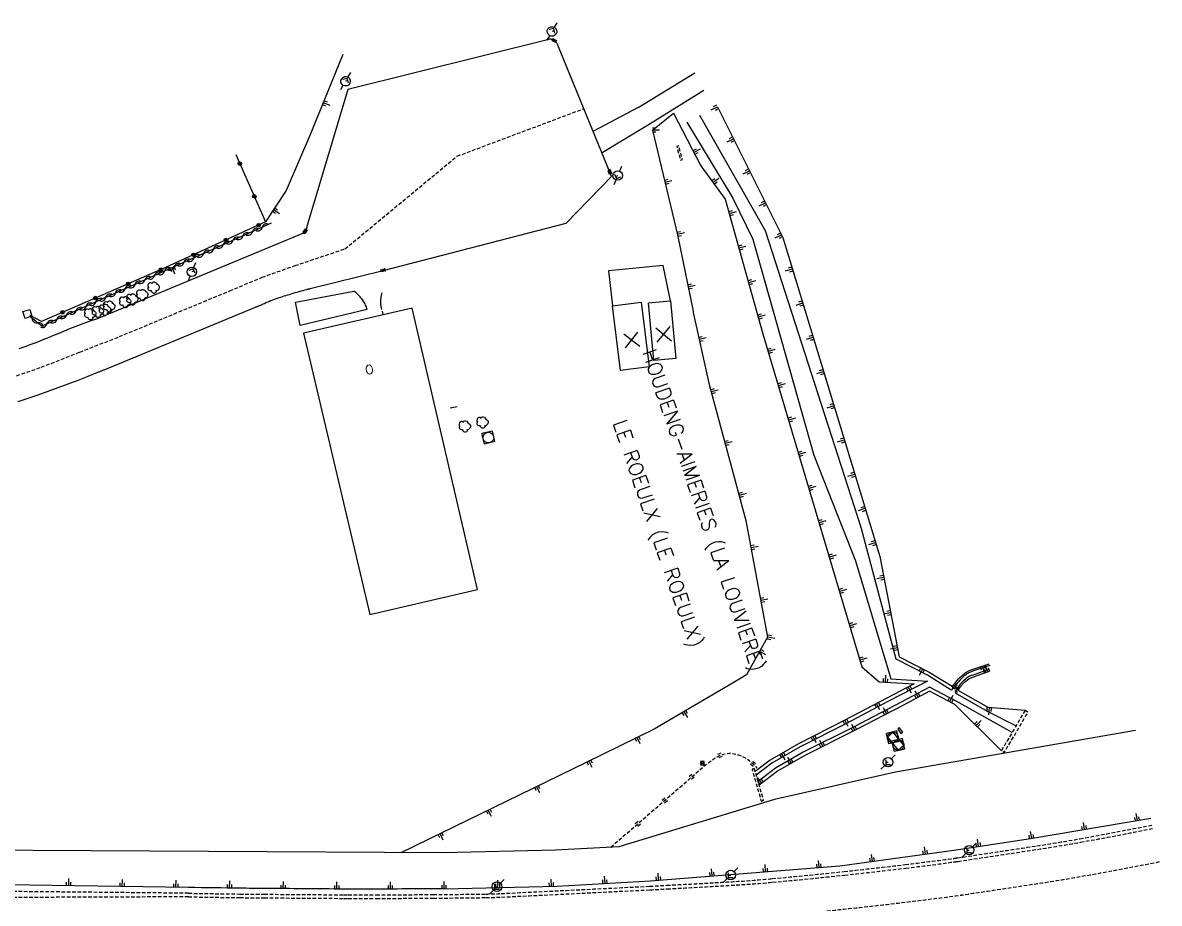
# Model space of a CAD drawing. Header units: millimetres. Extents: x 132999 to 134001, y 131000 to 132000.
# Drawn here: x 133118.4 to 133277.2, y 131861.1 to 131984.2 of the extents above; entities that cross this region are included whole.
import ezdxf
from ezdxf.enums import TextEntityAlignment as Align

# ---------------------------------------------------------------- set-up
doc = ezdxf.new("R2010")
doc.units = ezdxf.units.MM
doc.linetypes.add('DASHED', pattern=[0.75, 0.5, -0.25])
doc.layers.get('0').update_dxf_attribs({"linetype": 'CONTINUOUS'})
for name, color, linetype in [('W0001', 6, 'DASHED'), ('W0008', 7, 'CONTINUOUS'), ('W0100', 7, 'CONTINUOUS'), ('W0112', 1, 'DASHED'), ('W0211', 2, 'CONTINUOUS'), ('W0220', 5, 'DASHED'), ('W0300', 7, 'CONTINUOUS'), ('W0310', 3, 'CONTINUOUS'), ('W0322', 7, 'CONTINUOUS'), ('W0330', 7, 'CONTINUOUS'), ('W0400', 7, 'CONTINUOUS'), ('W0420', 7, 'CONTINUOUS'), ('W0471', 7, 'CONTINUOUS'), ('W0980', 7, 'CONTINUOUS'), ('W0991', 7, 'CONTINUOUS')]:
    doc.layers.add(name, color=color, linetype=linetype)
doc.styles.get("Standard").update_dxf_attribs({"font": 'romans.shx', "width": 0.85})

# ---------------------------------------------------------------- blocks, each defined once
blk = doc.blocks.new('T471')
for p, q in [((-0.333334, 0.333334), (-0.333334, -0.333334)), ((-0.333334, 0), (0, 0)), ((0.500001, 0.500001), (1.000002, 1.000002)), ((-0.500001, -0.500001), (-1.000002, -1.000002)), ((-0.333334, -0.333334), (0.333334, -0.333334))]:
    blk.add_line(p, q)
blk.add_ellipse((0, 0), major_axis=(0.471405, 0.471405), ratio=1, start_param=5.4977871438, end_param=11.780972451)
blk = doc.blocks.new('T400')
for p, q in [((-0.15, 0.3), (0.15, 0.3)), ((-0.15, -0.25), (-0.15, 0.3)), ((-0.15, 0.15), (0.15, 0.15)), ((-0.15, 0), (0.15, 0)), ((0.15, 0.3), (0.15, -0.25)), ((-0.15, -0.15), (0.15, -0.15)), ((-0.15, -0.25), (-0.15, -0.3)), ((-0.15, -0.3), (0.15, -0.3)), ((0.15, -0.3), (0.15, -0.25))]:
    blk.add_line(p, q)
blk = doc.blocks.new('t211o')
at = {"color": 0, "linetype": 'Continuous'}
for p, q in [((-0.29, 0.5), (-0.29, 0)), ((0, 1), (0, 0)), ((0.29, 0.5), (0.29, 0))]:
    blk.add_line(p, q, dxfattribs=at)
blk = doc.blocks.new('T300')
for p, q in [((-0.8, 0.51), (-0.86, 0.34)), ((-0.86, 0.34), (-0.86, 0.17)), ((-0.86, 0.17), (-0.74, 0.06)), ((-0.69, 0.63), (-0.8, 0.51)), ((-0.8, -0.06), (-0.74, 0.06)), ((-0.74, 0.06), (-0.69, 0.11)), ((-0.57, 0.69), (-0.69, 0.63)), ((-0.46, 0.69), (-0.57, 0.69)), ((-0.29, 0.63), (-0.46, 0.69)), ((-0.29, 0.63), (-0.17, 0.74)), ((-0.23, 0.57), (-0.29, 0.63)), ((-0.17, 0.74), (-0.06, 0.8)), ((-0.06, 0.8), (0.06, 0.8)), ((0.06, 0.8), (0.23, 0.74)), ((0.23, 0.74), (0.34, 0.63)), ((0.34, 0.63), (0.4, 0.51)), ((0.46, 0.46), (0.34, 0.46)), ((0.4, 0.51), (0.4, 0.46)), ((0.57, 0.4), (0.46, 0.46)), ((0.57, 0.4), (0.69, 0.29)), ((0.69, 0.29), (0.74, 0.17)), ((0.74, 0.06), (0.69, -0.17)), ((0.74, 0.17), (0.74, 0.06)), ((-0.8, -0.17), (-0.8, -0.06)), ((-0.8, -0.23), (-0.8, -0.17)), ((-0.74, -0.34), (-0.8, -0.23)), ((-0.69, -0.4), (-0.74, -0.34)), ((-0.51, -0.46), (-0.69, -0.4)), ((-0.4, -0.46), (-0.51, -0.46)), ((-0.4, -0.46), (-0.34, -0.46)), ((-0.34, -0.46), (-0.34, -0.4)), ((-0.34, -0.51), (-0.34, -0.46)), ((-0.29, -0.63), (-0.34, -0.51)), ((-0.17, -0.74), (-0.29, -0.63)), ((-0.06, -0.8), (-0.17, -0.74)), ((0.06, -0.8), (-0.06, -0.8)), ((0.17, -0.74), (0.06, -0.8)), ((0.23, -0.69), (0.17, -0.74)), ((0.29, -0.46), (0.23, -0.46)), ((0.29, -0.63), (0.23, -0.69)), ((0.46, -0.4), (0.29, -0.46)), ((0.34, -0.51), (0.29, -0.63)), ((0.34, -0.51), (0.34, -0.46)), ((0.57, -0.34), (0.46, -0.4)), ((0.63, -0.29), (0.57, -0.34)), ((0.69, -0.17), (0.63, -0.29))]:
    blk.add_line(p, q)
blk = doc.blocks.new('t112o')
at = {"color": 0, "linetype": 'Continuous'}
for p, q in [((-0.5, 0.5), (0.5, 0.5)), ((-0.5, -0.5), (-0.5, 0.5)), ((0.5, 0.5), (0.5, -0.5)), ((0.5, -0.5), (-0.5, -0.5))]:
    blk.add_line(p, q, dxfattribs=at)
blk = doc.blocks.new('t310o')
at = {"color": 0, "linetype": 'Continuous'}
for centre, start, end in [((-0.5, 0.38), 216.8699, 323.1304), ((0.5, -0.37), 36.8699, 143.1303)]:
    blk.add_arc(centre, 0.625, start, end, dxfattribs=at)
blk = doc.blocks.new('t322o')
at = {"color": 0, "linetype": 'Continuous'}
for radius in [0.25, 0.15]:
    blk.add_circle((0, 0), radius, dxfattribs=at)
blk = doc.blocks.new('t220o')
at = {"color": 0, "linetype": 'Continuous'}
for p, q in [((-0.25, 0.25), (0.25, 0.25)), ((-0.25, -0.25), (0.25, -0.25))]:
    blk.add_line(p, q, dxfattribs=at)
blk = doc.blocks.new('t991o')
at = {"color": 0, "linetype": 'Continuous'}
for p, q in [((-1, 1), (1, -1)), ((-1, -1), (1, 1))]:
    blk.add_line(p, q, dxfattribs=at)
blk = doc.blocks.new('T420')
for p, q in [((0.75, 0.75), (-0.75, 0.75)), ((-0.75, 0.75), (-0.75, -0.75)), ((0.75, 0.75), (0.75, -0.75)), ((0.75, -0.75), (-0.75, -0.75))]:
    blk.add_line(p, q)
blk.add_ellipse((0, 0), major_axis=(-0.53, 0.53), ratio=1, start_param=3.926991, end_param=10.210176)
blk = doc.blocks.new('t330o')
at = {"color": 0, "linetype": 'Continuous'}
for p, q in [((0.25, -0.25), (-0.25, 0.25)), ((-0.25, -0.25), (0.25, 0.25)), ((-0.25, 0.25), (-0.25, -0.25)), ((0.25, 0.25), (-0.25, 0.25)), ((0.25, -0.25), (0.25, 0.25)), ((-0.25, -0.25), (0.25, -0.25)), ((-0.25, -0.25), (-0.25, -0.25))]:
    blk.add_line(p, q, dxfattribs=at)

msp = doc.modelspace()

# ---------------------------------------------------------------- linework, layer by layer
at = {"layer": 'W0001'}
msp.add_lwpolyline([(133000, 131919.3), (133040.88, 131922.64), (133066.24, 131924.67), (133074.24, 131925.38), (133079.27, 131925.94), (133091.99, 131928.02), (133104.2, 131930.77), (133109.69, 131932.38), (133116.81, 131934.59), (133120.97, 131936.02), (133126.36, 131938.13), (133131.88, 131940.3), (133147.31, 131946.7), (133151.83, 131948.59), (133156.44, 131950.24), (133163.42, 131952.56), (133179.08, 131965.52), (133196.81, 131972.17)], dxfattribs=at)
at = {"layer": 'W0001', "flags": 128}
msp.add_lwpolyline([(133277.25, 131866.86, -0.004342), (133267.09, 131864.93, -0.007309), (133260.94, 131863.91, -0.000156), (133249.83, 131862.23, -0.003304), (133249.24, 131862.15, -0.004118), (133242.38, 131861.27, -0.003283), (133233.78, 131860.29, -0.003807), (133223.63, 131859.28, -0.00756), (133218.4, 131858.88, -0.001156), (133215.42, 131858.71, -0.000511), (133208.71, 131858.34, -0.001198), (133206.27, 131858.21, -0.00014), (133185.52, 131857.19, -0.00838), (133183.19, 131857.11, -0.002476), (133175.81, 131857.04, -0.000569), (133167.84, 131856.99, -0.002649), (133163.84, 131856.99, -0.000342), (133163.23, 131857, -0.000019), (133152.11, 131857.08, -0.00144), (133148.66, 131857.11, -0.000694), (133141.47, 131857.22), (133062.65, 131857.03)], format="xyb", dxfattribs=at)
at = {"layer": 'W0008'}
for points in [[(133117.72, 131931.22), (133119.13, 131931.69), (133120.53, 131932.17), (133121.94, 131932.67), (133123.35, 131933.17), (133124.74, 131933.69), (133126.13, 131934.22), (133127.52, 131934.77), (133128.89, 131935.31), (133128.89, 131935.31), (133128.97, 131935.36), (133129.06, 131935.39), (133129.16, 131935.42), (133129.24, 131935.47), (133129.33, 131935.5), (133129.41, 131935.53), (133129.5, 131935.56), (133129.58, 131935.61), (133129.67, 131935.64), (133129.75, 131935.67), (133150.89, 131944.41), (133150.94, 131944.42), (133150.97, 131944.44), (133151.02, 131944.45), (133151.06, 131944.47), (133151.1, 131944.49), (133151.14, 131944.5), (133151.17, 131944.52), (133151.22, 131944.55), (133151.27, 131944.56), (133151.3, 131944.58), (133151.3, 131944.58), (133151.47, 131944.64), (133151.64, 131944.72), (133151.81, 131944.8), (133151.99, 131944.88), (133152.16, 131944.95), (133152.33, 131945.03), (133152.5, 131945.11), (133152.67, 131945.17), (133152.85, 131945.25), (133153.03, 131945.33), (133153.25, 131945.41), (133153.49, 131945.5), (133153.72, 131945.58), (133153.97, 131945.67), (133154.2, 131945.75), (133154.44, 131945.83), (133154.67, 131945.91), (133154.91, 131945.99), (133155.16, 131946.05), (133155.39, 131946.13), (133155.39, 131946.13), (133155.66, 131946.2), (133155.92, 131946.3), (133156.2, 131946.38), (133156.47, 131946.45), (133156.74, 131946.53), (133157.02, 131946.61), (133157.28, 131946.69), (133157.56, 131946.77), (133157.83, 131946.84), (133158.1, 131946.91), (133158.1, 131946.91), (133158.14, 131946.92), (133158.19, 131946.94), (133158.24, 131946.94), (133158.28, 131946.95), (133158.33, 131946.97), (133158.36, 131946.97), (133158.41, 131946.99), (133158.45, 131947), (133158.5, 131947), (133158.55, 131947.02), (133168.77, 131949.56), (133194.36, 131956.17), (133200.67, 131962.7), (133200.44, 131963.31), (133193.19, 131981.05), (133193.19, 131981.05), (133193.19, 131981.05), (133193.19, 131981.05), (133193.19, 131981.05), (133193.19, 131981.05), (133193.19, 131981.05), (133193.19, 131981.05), (133193.19, 131981.05), (133193.19, 131981.05), (133193.19, 131981.05), (133193.17, 131981.13), (133193.13, 131981.2), (133193.1, 131981.28), (133193.05, 131981.34), (133192.99, 131981.41), (133192.94, 131981.47), (133192.88, 131981.53), (133192.81, 131981.58), (133192.74, 131981.64), (133192.66, 131981.69), (133192.6, 131981.74), (133192.53, 131981.77), (133192.45, 131981.8), (133192.38, 131981.83), (133192.3, 131981.86), (133192.24, 131981.88), (133192.16, 131981.89), (133192.08, 131981.89), (133192.02, 131981.88), (133191.94, 131981.86), (133191.94, 131981.86), (133191.94, 131981.86), (133191.94, 131981.86), (133191.94, 131981.86), (133191.94, 131981.86), (133191.94, 131981.86), (133191.94, 131981.86), (133191.94, 131981.86), (133191.94, 131981.86), (133191.94, 131981.86), (133191.94, 131981.86), (133163.8, 131974.84), (133158.11, 131955.69)], [(133204.42, 131972.33), (133198.14, 131969.02)], [(133199.35, 131966.02), (133205.7, 131969.88)], [(133158.11, 131955.69), (133158.11, 131955.67), (133158.1, 131955.66), (133158.1, 131955.64), (133158.1, 131955.63), (133158.1, 131955.61), (133158.08, 131955.59), (133158.08, 131955.58), (133158.08, 131955.56), (133158.06, 131955.56), (133158.06, 131955.55), (133158.05, 131955.5), (133158.03, 131955.45), (133158.02, 131955.41), (133158, 131955.36), (133157.99, 131955.31), (133157.95, 131955.27), (133157.94, 131955.22), (133157.91, 131955.17), (133157.89, 131955.13), (133157.86, 131955.08), (133157.85, 131955.05), (133157.83, 131955.02), (133157.8, 131954.97), (133157.78, 131954.94), (133157.75, 131954.91), (133157.72, 131954.88), (133157.69, 131954.84), (133157.66, 131954.81), (133157.63, 131954.8), (133157.6, 131954.77), (133157.58, 131954.77), (133157.56, 131954.75), (133157.55, 131954.74), (133157.52, 131954.74), (133157.5, 131954.72), (133157.49, 131954.72), (133157.47, 131954.7), (133157.44, 131954.7), (133157.42, 131954.69), (133157.41, 131954.69), (133128.67, 131942.74)], [(133208.94, 131945.3), (133207.88, 131950.26), (133200.24, 131949.52), (133200.8, 131944.62)], [(133166.53, 131944.08), (133157.14, 131941.86), (133156.5, 131945.13), (133164.66, 131946.66)], [(133128.67, 131942.74), (133128.67, 131942.74), (133128.67, 131942.74), (133128.67, 131942.74), (133128.67, 131942.74), (133128.67, 131942.72), (133128.67, 131942.72), (133128.67, 131942.72), (133128.67, 131942.72), (133128.67, 131942.72), (133128.67, 131942.72), (133128.67, 131942.72), (133127.91, 131942.49), (133127.14, 131942.24), (133126.39, 131941.97), (133125.64, 131941.67), (133124.89, 131941.38), (133124.16, 131941.06), (133123.41, 131940.75), (133122.67, 131940.44), (133121.92, 131940.13), (133121.19, 131939.83), (133121.19, 131939.83), (133120.35, 131939.5), (133119.52, 131939.19), (133118.67, 131938.89), (133117.83, 131938.59)]]:
    msp.add_lwpolyline(points, dxfattribs=at)
at = {"layer": 'W0008', "flags": 128}
for points in [[(133204.42, 131972.33), (133212.31, 131977.19)], [(133205.7, 131969.88), (133213.59, 131974.74)], [(133178.13, 131930.36), (133179.1, 131930.54)]]:
    msp.add_lwpolyline(points, dxfattribs=at)
msp.add_lwpolyline([(133240.07, 131885.03), (133239.25, 131884.32), (133240.74, 131882.47), (133241.56, 131883.18)], close=True, dxfattribs=at)
at = {"layer": 'W0100'}
for points in [[(133200.8, 131944.62), (133204.82, 131945.12), (133205.94, 131936.07), (133201.93, 131935.57)], [(133205.87, 131945.01), (133208.94, 131945.3), (133209.68, 131937.23), (133206.61, 131936.95)]]:
    msp.add_lwpolyline(points, close=True, dxfattribs=at)
msp.add_lwpolyline([(133181.95, 131904.95), (133172.83, 131944.28), (133157.63, 131940.77), (133166.89, 131901.47), (133181.95, 131904.95)], dxfattribs=at)
at = {"layer": 'W0100', "flags": 128}
msp.add_lwpolyline([(133240.68, 131885.45), (133241.14, 131884.83), (133241.38, 131885.02), (133240.91, 131885.64)], close=True, dxfattribs=at)
at = {"layer": 'W0112', "flags": 128}
for points in [[(133210.07, 131966.97), (133209.8, 131966.89), (133210.32, 131964.96), (133210.59, 131965.04)], [(133258.48, 131888.03), (133255.18, 131882.42), (133255.59, 131882.17), (133258.89, 131887.78)], [(133221.62, 131875.31), (133221.93, 131875.53), (133220.61, 131880.05), (133220.32, 131879.81)]]:
    msp.add_lwpolyline(points, close=True, dxfattribs=at)
at = {"layer": 'W0112'}
for points in [[(133166.53, 131944.08), (133166.49, 131944.24), (133166.42, 131944.41), (133166.36, 131944.56), (133166.28, 131944.72), (133166.22, 131944.88), (133166.13, 131945.03), (133166.05, 131945.17), (133165.95, 131945.31), (133165.86, 131945.45), (133165.77, 131945.59), (133165.66, 131945.74), (133165.55, 131945.86), (133165.42, 131945.99), (133165.31, 131946.11), (133165.19, 131946.24), (133165.06, 131946.34), (133164.92, 131946.45), (133164.78, 131946.56), (133164.66, 131946.66)], [(133168.77, 131943.39), (133168.53, 131944.31), (133168.53, 131944.31), (133168.53, 131944.33), (133168.52, 131944.34), (133168.52, 131944.36), (133168.52, 131944.39), (133168.52, 131944.41), (133168.5, 131944.42), (133168.5, 131944.44), (133168.5, 131944.45), (133168.49, 131944.49), (133168.49, 131944.5), (133168.47, 131944.61), (133168.45, 131944.72), (133168.44, 131944.81), (133168.42, 131944.92), (133168.42, 131945.03), (133168.42, 131945.14), (133168.42, 131945.25), (133168.44, 131945.36), (133168.44, 131945.47), (133168.45, 131945.58), (133168.45, 131945.58), (133168.47, 131945.67), (133168.47, 131945.77), (133168.49, 131945.86), (133168.5, 131945.94), (133168.52, 131946.03), (133168.53, 131946.13), (133168.55, 131946.22), (133168.56, 131946.3), (133168.58, 131946.39), (133168.6, 131946.49)]]:
    msp.add_lwpolyline(points, dxfattribs=at)
for points in [[(133276.22, 131872.03, -0.004342), (133266.15, 131870.11, -0.007309), (133260.15, 131869.12, -0.000156), (133249.05, 131867.44, -0.003304), (133248.53, 131867.37, -0.004118), (133241.75, 131866.5, -0.003283), (133233.22, 131865.53, -0.003807), (133223.15, 131864.53, -0.00756), (133218.07, 131864.14, -0.001156), (133215.12, 131863.97, -0.000511), (133208.43, 131863.6, -0.001198), (133206.01, 131863.47, -0.00014), (133185.26, 131862.45, -0.00838), (133183.11, 131862.38, -0.002477), (133175.77, 131862.31, -0.00057), (133167.81, 131862.26, -0.002649), (133163.87, 131862.26, -0.000342), (133163.27, 131862.27, -0.000019), (133152.15, 131862.35, -0.00144), (133148.72, 131862.38, -0.000696), (133141.54, 131862.49), (133062.16, 131863.27)], [(133276.32, 131871.54, -0.004342), (133266.24, 131869.62, -0.007309), (133260.23, 131868.62, -0.000156), (133249.12, 131866.95, -0.003304), (133248.6, 131866.87, -0.004118), (133241.81, 131866, -0.003283), (133233.28, 131865.03, -0.003807), (133223.19, 131864.03, -0.00756), (133218.1, 131863.65, -0.001156), (133215.15, 131863.47, -0.000511), (133208.45, 131863.1, -0.001198), (133206.03, 131862.97, -0.00014), (133185.29, 131861.95, -0.00838), (133183.12, 131861.88, -0.002477), (133175.78, 131861.81, -0.000569), (133167.82, 131861.76, -0.002649), (133163.87, 131861.76, -0.000342), (133163.27, 131861.77, -0.000019), (133152.15, 131861.85, -0.00144), (133148.72, 131861.88, -0.000696), (133141.53, 131861.99), (133062.69, 131861.69)]]:
    msp.add_lwpolyline(points, format="xyb", dxfattribs=at)
at = {"layer": 'W0211'}
for points in [[(133163.14, 131979.72), (133158.53, 131968.44), (133155.19, 131960.72), (133152.33, 131956.33)], [(133206.39, 131969.16), (133209.33, 131971.55), (133213.16, 131964.16), (133216.57, 131959.54), (133221.82, 131940.71), (133221.82, 131940.71), (133221.82, 131940.71), (133235.69, 131894.16), (133238.1, 131892.05), (133242.99, 131891.76), (133239.15, 131889.77), (133233.21, 131886.63), (133226.81, 131883.39), (133222.84, 131881.1), (133220.76, 131879.52)], [(133206.39, 131969.16), (133209.9, 131954.51), (133212.05, 131944.09), (133212.08, 131943.66), (133214.3, 131933.78), (133219.47, 131914.59), (133222.5, 131898.28), (133219.55, 131893.04), (133217.9, 131892.06), (133206.66, 131885.44), (133197.14, 131880.79), (133171.24, 131868.15)], [(133211.23, 131970.3), (133217.64, 131959.64), (133220.44, 131953.92), (133228.98, 131923.74), (133234.77, 131908.97), (133239.71, 131892.46), (133244.83, 131892.16), (133239.38, 131889.33), (133233.44, 131886.18), (133227.05, 131882.95), (133223.11, 131880.68), (133220.91, 131879.01)], [(133256.68, 131884.96), (133248.96, 131889.28), (133245.14, 131891.32), (133241.16, 131889.19), (133234.49, 131885.72), (133227.45, 131882.2), (133223.59, 131879.97), (133221.17, 131878.13)], [(133255.18, 131882.42), (133248.66, 131888.88), (133245.14, 131890.76), (133241.39, 131888.75), (133234.72, 131885.27), (133227.69, 131881.76), (133223.86, 131879.55), (133221.32, 131877.62)], [(133273.92, 131885.26), (133240.39, 131879.41), (133223.48, 131875.59), (133201.71, 131868.99), (133192.86, 131868.49), (133177.13, 131868.12)]]:
    msp.add_lwpolyline(points, dxfattribs=at)
for points in [[(133215.51, 131972.44), (133224.65, 131954.16), (133238.18, 131909.58), (133240.9, 131895.56), (133245.08, 131893.4), (133248.28, 131891.42), (133248.79, 131892.01, -0.027395), (133249.64, 131892.89, -0.045147), (133250.22, 131893.35, -0.030955), (133250.73, 131893.63, -0.033632), (133251.22, 131893.83), (133253.48, 131894.56)], [(133253.56, 131894.32), (133251.3, 131893.59, 0.033632), (133250.84, 131893.41, 0.030955), (133250.36, 131893.14, 0.045147), (133249.81, 131892.71, 0.027395), (133248.98, 131891.84), (133248.17, 131890.9), (133244.83, 131892.96), (133240.46, 131895.22), (133235.6, 131913.64), (133222.2, 131955.09), (133213.03, 131971.2)], [(133253.42, 131893.78), (133251.7, 131893.14, -0.013097), (133251.24, 131892.99, 0.012432), (133250.74, 131892.82, 0.079961), (133250.46, 131892.66, 0.018525), (133249.68, 131891.99, 0.053421), (133249.33, 131891.59, 0.044999), (133248.72, 131890.51), (133253.18, 131887.96), (133257.24, 131885.9)]]:
    msp.add_lwpolyline(points, format="xyb", dxfattribs=at)
at = {"layer": 'W0211', "flags": 128}
for points in [[(133258.48, 131888.03), (133253.33, 131888.45), (133249.16, 131890.83, -0.03529), (133249.54, 131891.45, -0.053421), (133249.85, 131891.81, -0.018525), (133250.62, 131892.47, -0.079961), (133250.82, 131892.58, -0.012432), (133251.32, 131892.75, 0.013097), (133251.78, 131892.91), (133253.51, 131893.55)], [(133177.25, 131863.12, -0.000609), (133167.81, 131863.07, -0.002649), (133163.88, 131863.07, -0.000342), (133163.28, 131863.07, -0.000019), (133152.16, 131863.16, -0.00144), (133148.74, 131863.19, -0.000696), (133141.55, 131863.3), (133062.16, 131864.45)]]:
    msp.add_lwpolyline(points, format="xyb", dxfattribs=at)
for points in [[(133177.25, 131863.12), (133193.06, 131863.49), (133206.11, 131864.23), (133232.58, 131866.31), (133248.51, 131868.52), (133259.24, 131870.13), (133276.07, 131872.98)], [(133177.13, 131868.12), (133062.33, 131868.78)]]:
    msp.add_lwpolyline(points, dxfattribs=at)
at = {"layer": 'W0220', "flags": 128}
msp.add_lwpolyline([(133200.58, 131868.93), (133213.6, 131880.24, -0.020325), (133213.92, 131880.5, -0.005166), (133215.22, 131881.43, -0.218004), (133218, 131881.95, -0.168867), (133221, 131879.99, -0.168867)], format="xyb", dxfattribs=at)
at = {"layer": 'W0310'}
msp.add_lwpolyline([(133153.11, 131956.14), (133121.05, 131941.77), (133119.31, 131943.17)], dxfattribs=at)
at = {"layer": 'W0322'}
msp.add_lwpolyline([(133148.17, 131965.74), (133152.33, 131956.33), (133137.83, 131949.74), (133137.83, 131949.74), (133121, 131942.42), (133119.41, 131943.27)], dxfattribs=at)

# ---------------------------------------------------------------- block references
at = {"layer": 'W0112', "rotation": 17.96986685559809}
msp.add_blockref('t112o', (133119.04, 131943.47), dxfattribs=at)
at = {"layer": 'W0211'}
for p, rotation in [((133160.39, 131972.97), 250.2748990708388), ((133215.51, 131972.44), 116.5778584837289), ((133206.39, 131969.16), 270), ((133217.74, 131967.96), 116.5778584837898), ((133212.19, 131966.03), 297.4057841751433), ((133214.88, 131961.83), 306.4300255070943), ((133219.98, 131963.49), 116.5778584838654), ((133208.14, 131961.86), 283.4741946471589), ((133153.43, 131958.02), 237.8544089125777), ((133217.14, 131957.47), 285.5896254354886), ((133222.22, 131959.02), 116.5778584835822), ((133209.89, 131954.57), 283.4741946473711), ((133224.46, 131954.55), 116.5778584841371), ((133218.49, 131952.65), 285.5896254362547), ((133139.31, 131949.95), 199.8483471071028), ((133225.98, 131949.79), 106.8868647942653), ((133219.83, 131947.84), 285.5896254362475), ((133211.4, 131947.23), 281.6247640695421), ((133227.43, 131945.01), 106.8868647943123), ((133221.18, 131943.02), 285.5896254360423), ((133212.93, 131939.89), 282.7107705824537), ((133228.88, 131940.22), 106.8868647947154), ((133222.56, 131938.22), 286.5925821762345), ((133230.33, 131935.44), 106.8868647945055), ((133214.63, 131932.58), 285.0711774230361), ((133223.99, 131933.43), 286.5925821762683), ((133231.79, 131930.66), 106.8868647942719), ((133225.42, 131928.63), 286.5925821763041), ((133233.24, 131925.87), 106.886864794745), ((133216.58, 131925.34), 285.0711774230928), ((133226.85, 131923.84), 286.5925821765771), ((133234.69, 131921.09), 106.8868647944969), ((133218.53, 131918.1), 285.0711774229798), ((133228.27, 131919.05), 286.592582176058), ((133236.14, 131916.3), 106.886864794215), ((133229.7, 131914.26), 286.5925821761217), ((133237.6, 131911.52), 106.8868647939482), ((133220.18, 131910.79), 280.5251128226255), ((133231.13, 131909.47), 286.5925821765172), ((133238.75, 131906.66), 100.9725440147748), ((133221.55, 131903.42), 280.5251128225287), ((133232.56, 131904.68), 286.592582176349), ((133239.7, 131901.75), 100.9725440136394), ((133233.99, 131899.88), 286.5925821760246), ((133222.5, 131898.28), 260.5614799604927), ((133221.39, 131896.3), 240.5978470984518), ((133240.65, 131896.84), 100.9725440139713), ((133235.41, 131895.09), 286.592582176177), ((133252.52, 131894.25), 197.9311958600137), ((133253.25, 131893.45), 20.34906846201108), ((133238.92, 131892), 355.9292093842063), ((133244.18, 131893.86), 152.6689277974608), ((133242.16, 131891.34), 207.4223394858772), ((133249.18, 131890.86), 62.6840335262611), ((133248.43, 131891.59), 229.3452428972795), ((133243.53, 131889.89), 28.16137911058304), ((133247.94, 131889.26), 331.9238997716575), ((133210.82, 131887.9), 210.5029774451091), ((133237.73, 131889.02), 207.9079330000112), ((133239.11, 131887.56), 27.48843145236048), ((133253.5, 131888.44), 175.2626356717766), ((133233.31, 131886.68), 207.9079330007103), ((133251.63, 131885.94), 315.2505631155914), ((133234.67, 131885.25), 26.60832728023852), ((133204.26, 131884.27), 206.0193107503977), ((133228.85, 131884.42), 206.8511307250704), ((133230.2, 131883.01), 26.60832728021597), ((133224.46, 131882.03), 209.9519571816799), ((133225.79, 131880.66), 29.95195717957428), ((133197.52, 131880.98), 206.0193107502772), ((133221.65, 131877.87), 37.26528539992987), ((133190.2, 131877.41), 206.0193107502829), ((133183.46, 131874.12), 206.0193107503066), ((133274.16, 131872.65), 9.618860782052197), ((133266.76, 131871.4), 9.618860782080619), ((133176.72, 131870.83), 206.0193107502391), ((133259.37, 131870.15), 9.618860782021473), ((133244.53, 131867.97), 7.930003495324605), ((133251.95, 131869.04), 8.489087947797584), ((133237.1, 131866.93), 7.930003495291489), ((133214.7, 131864.91), 4.473577259320868), ((133222.17, 131865.49), 4.473577259429986), ((133229.65, 131866.08), 4.473577259328351), ((133124.75, 131863.54), 359.168767497736), ((133132.25, 131863.43), 359.1687674976478), ((133139.75, 131863.32), 359.1687674978947), ((133147.25, 131863.21), 359.2102435374501), ((133154.75, 131863.14), 359.5742539858791), ((133177.25, 131863.12), 1.341954703972111), ((133184.75, 131863.3), 1.341954703972111), ((133192.24, 131863.47), 1.341954703979924), ((133199.73, 131863.87), 3.254643097298449), ((133207.22, 131864.32), 4.473577259400542), ((133162.25, 131863.08), 359.5771747818524), ((133169.75, 131863.08), 0.294540728274946)]:
    msp.add_blockref('t211o', p, dxfattribs=dict(at, rotation=rotation))
at = {"layer": 'W0220'}
for p, rotation in [((133215.87, 131881.79), 22.58701230828054), ((133220.45, 131880.6), 316.3352051566522), ((133211.9, 131878.77), 41.00675657872772), ((133208.13, 131875.49), 41.00675657872772), ((133204.36, 131872.21), 41.00675657872772)]:
    msp.add_blockref('t220o', p, dxfattribs=dict(at, rotation=rotation))
at = {"layer": 'W0300'}
for p in [(133135.14, 131946.11), (133136.72, 131947.14), (133130.5, 131944.49), (133132.75, 131945.13), (133133.74, 131945.5), (133127.85, 131943.44), (133128.91, 131943.78), (133129.89, 131944.03), (133180.22, 131927.73), (133182.69, 131928.29)]:
    msp.add_blockref('T300', p, dxfattribs=at)
at = {"layer": 'W0310'}
for p, rotation in [((133149.12, 131954.35), 204.1487487539195), ((133150.49, 131954.97), 204.1487487539195), ((133151.86, 131955.58), 204.1487487539195), ((133145.02, 131952.51), 204.1487487539195), ((133146.39, 131953.13), 204.1487487539195), ((133147.75, 131953.74), 204.1487487539195), ((133142.28, 131951.29), 204.1487487539195), ((133143.65, 131951.9), 204.1487487539195), ((133138.17, 131949.44), 204.1487487539195), ((133139.54, 131950.06), 204.1487487539195), ((133140.91, 131950.67), 204.1487487539195), ((133135.44, 131948.22), 204.1487487539195), ((133136.8, 131948.83), 204.1487487539195), ((133131.33, 131946.38), 204.1487487539195), ((133132.7, 131946.99), 204.1487487539195), ((133134.07, 131947.6), 204.1487487539195), ((133127.22, 131944.53), 204.1487487539195), ((133128.59, 131945.15), 204.1487487539195), ((133129.96, 131945.76), 204.1487487539195), ((133124.49, 131943.31), 204.1487487539195), ((133125.85, 131943.92), 204.1487487539195), ((133120.48, 131942.23), 140.9658877287404), ((133121.75, 131942.08), 204.1487487539195), ((133123.12, 131942.69), 204.1487487539195)]:
    msp.add_blockref('t310o', p, dxfattribs=dict(at, rotation=rotation))
at = {"layer": 'W0322'}
for p, rotation in [((133148.72, 131964.49), 293.8391075881947), ((133150.75, 131959.91), 293.8391075881947), ((133151.35, 131955.88), 204.4532723725137), ((133146.79, 131953.81), 204.4532723725137), ((133142.24, 131951.74), 204.4532723725137), ((133137.69, 131949.67), 203.4869240213796), ((133133.11, 131947.68), 203.4869240213796), ((133128.52, 131945.69), 203.4869240213796), ((133123.93, 131943.7), 203.4869240213796)]:
    msp.add_blockref('t322o', p, dxfattribs=dict(at, rotation=rotation))
at = {"layer": 'W0330'}
msp.add_blockref('t330o', (133213.39, 131880.67), dxfattribs=at)
at = {"layer": 'W0400'}
for p, rotation in [((133192.66, 131981.69), 242.177895345848), ((133200.44, 131963.31), 201.798880578443), ((133157.85, 131955.05), 327.0947570755412), ((133168.76, 131949.56), 104.2064900412394)]:
    msp.add_blockref('T400', p, dxfattribs=dict(at, rotation=rotation))
at = {"layer": 'W0420'}
for p, rotation in [((133183.47, 131926.19), 283.3360971720193), ((133240.01, 131884.27), 283.3360971720231), ((133240.79, 131883.2), 283.3360971720193)]:
    msp.add_blockref('T420', p, dxfattribs=dict(at, rotation=rotation))
at = {"layer": 'W0471'}
for p, rotation in [((133192.36, 131982.97), 193.9987261660787), ((133163.5, 131976), 193.9987261655843), ((133201.55, 131962.83), 21.79888057769978), ((133142.02, 131949.36), 202.5376189154609)]:
    msp.add_blockref('T471', p, dxfattribs=dict(at, rotation=rotation))
for p in [(133239.34, 131880.82), (133250.67, 131868.51), (133217.34, 131865.03), (133184.67, 131863.41)]:
    msp.add_blockref('T471', p, dxfattribs=at)
at = {"layer": 'W0991'}
for p, rotation in [((133203.5, 131939.83), 7.082782594880554), ((133207.96, 131940.62), 5.226160719313381)]:
    msp.add_blockref('t991o', p, dxfattribs=dict(at, rotation=rotation))

# ---------------------------------------------------------------- texts
at = {"layer": 'W0980'}
for s, p in [('HOUDENG-AIMERIES (LA LOUVIERE)', (133213.44, 131916)), ('LE ROEULX (LE ROEULX)', (133207.08, 131912.73))]:
    msp.add_text(s, height=2, rotation=288.971, dxfattribs=at).set_placement(p, align=Align.MIDDLE)
at = {"layer": 'W0991'}
msp.add_text('O', height=1.25, rotation=11, dxfattribs=at).set_placement((133166.82, 131935.71), align=Align.MIDDLE)

doc.saveas('drawing.dxf')
